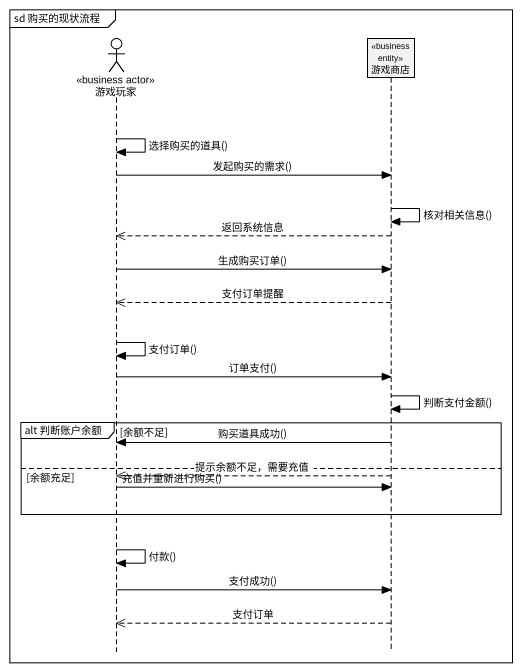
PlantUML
@startuml
mainframe sd 购买的现状流程
hide footbox
actor 游戏玩家 <<business actor>>
participant 游戏商店 <<business entity>>

游戏玩家 -> 游戏玩家 : 选择购买的道具()
游戏玩家 -> 游戏商店 : 发起购买的需求()
游戏商店 -> 游戏商店 : 核对相关信息()
游戏商店 -->> 游戏玩家 : 返回系统信息
游戏玩家 -> 游戏商店 : 生成购买订单()
游戏商店 -->> 游戏玩家 : 支付订单提醒
游戏玩家 -> 游戏玩家 : 支付订单()
游戏玩家 -> 游戏商店 : 订单支付()
游戏商店 -> 游戏商店 : 判断支付金额()
group alt 判断账户余额 [余额不足]
  游戏商店 -> 游戏玩家 : 购买道具成功()
else 余额充足
  游戏商店 -->> 游戏玩家 : 提示余额不足，需要充值
  游戏玩家 -> 游戏商店 : 充值并重新进行购买()
end
游戏玩家 -> 游戏玩家 : 付款()
游戏玩家 -> 游戏商店 : 支付成功()
游戏商店 -->> 游戏玩家 : 支付订单
@enduml
